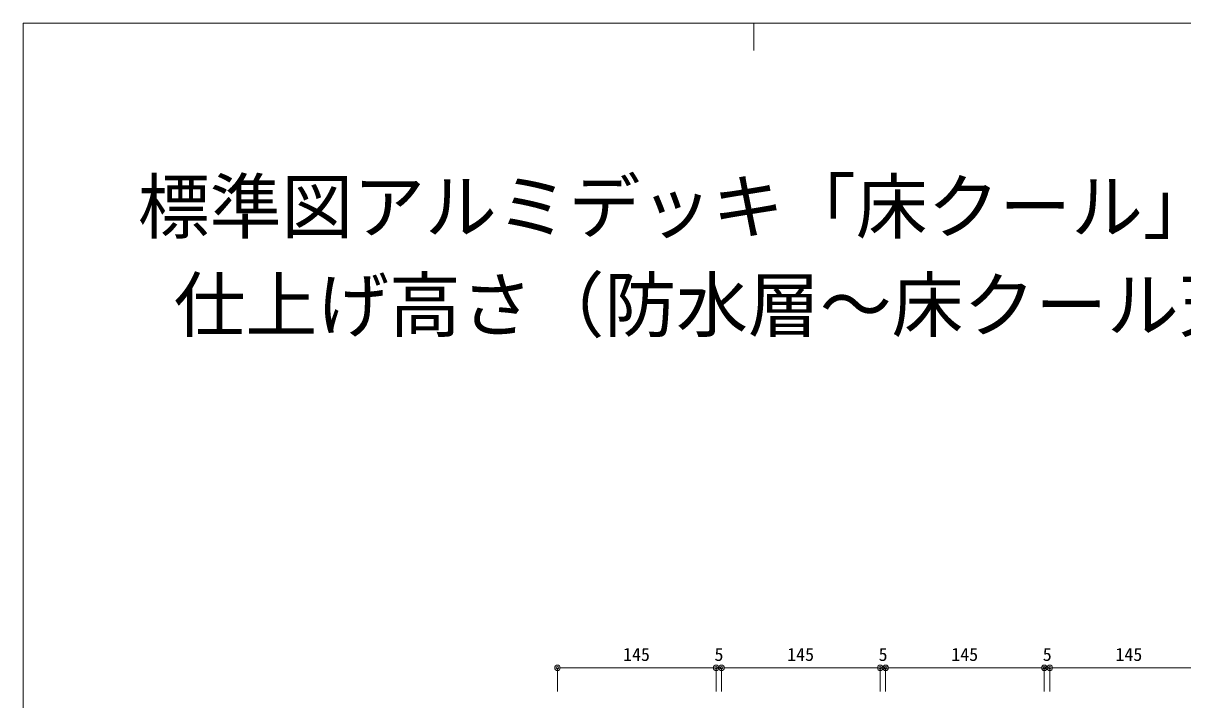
# Model space of a CAD drawing. Units: millimetres, scale not verified. Extents: x -190 to 611, y -130 to 427.
# Drawn here: x -190.2 to 21.8, y 303.4 to 427.2 of the extents above; entities that cross this region are included whole.
import ezdxf
from ezdxf.enums import TextEntityAlignment as Align

# ---------------------------------------------------------------- set-up
doc = ezdxf.new("R2010")
doc.units = ezdxf.units.MM
doc.header["$LTSCALE"] = 0.5
for name, color, linetype, lineweight in [('0-0_A-C01-補助線(非印刷)', 4, 'Continuous', 9), ('0-3_0-A01-枠A', 4, 'Continuous', 9), ('0-4_A-B01-文字_タイトル室名', 2, 'Continuous', 9), ('0-8_0-A11-寸法_詳細', 5, 'Continuous', 9), ('0-9_0', 7, 'Continuous', 9)]:
    doc.layers.add(name, color=color, linetype=linetype, lineweight=lineweight)
doc.styles.add('ＭＳ ゴシック', font='')
doc.styles.get('ＭＳ ゴシック').set_extended_font_data('MS Gothic')

# ---------------------------------------------------------------- blocks, each defined once
blk = doc.blocks.new('_Dot')
at = {"layer": '0-9_0'}
blk.add_line((-0.25, 0), (-0.5, 0), dxfattribs=at)
for radius in [0.25, 0.125]:
    blk.add_circle((0, 0), radius, dxfattribs=at)

msp = doc.modelspace()

# ---------------------------------------------------------------- linework, layer by layer
at = {"layer": '0-0_A-C01-補助線(非印刷)'}
msp.add_line((-56.6111, 427.1667), (-56.6111, 422.1667), dxfattribs=at)
at = {"layer": '0-3_0-A01-枠A'}
for q in [(-190.1667, -130.1667), (611.1667, 427.1667)]:
    msp.add_line((-190.1667, 427.1667), q, dxfattribs=at)
at = {"layer": '0-8_0-A11-寸法_詳細'}
for p, q in [((-92.5134, 304.9976), (-92.5134, 309.2965)), ((-91.5134, 309.2965), (-64.5134, 309.2965)), ((-64.5134, 309.2965), (-65.5134, 309.2965)), ((-63.5134, 304.9976), (-63.5134, 309.2965)), ((-63.5134, 304.9976), (-63.5134, 309.2965)), ((-63.5134, 309.2965), (-62.5134, 309.2965)), ((-62.5134, 304.9976), (-62.5134, 309.2965)), ((-62.5134, 304.9976), (-62.5134, 309.2965)), ((-61.5134, 309.2965), (-60.5134, 309.2965)), ((-61.5134, 309.2965), (-34.5134, 309.2965)), ((-34.5134, 309.2965), (-35.5134, 309.2965)), ((-33.5134, 304.9976), (-33.5134, 309.2965)), ((-33.5134, 304.9976), (-33.5134, 309.2965)), ((-33.5134, 309.2965), (-32.5134, 309.2965)), ((-32.5134, 304.9976), (-32.5134, 309.2965)), ((-32.5134, 304.9976), (-32.5134, 309.2965)), ((-31.5134, 309.2965), (-30.5134, 309.2965)), ((-31.5134, 309.2965), (-4.5134, 309.2965)), ((-4.5134, 309.2965), (-5.5134, 309.2965)), ((-3.5134, 304.9976), (-3.5134, 309.2965)), ((-3.5134, 304.9976), (-3.5134, 309.2965)), ((-3.5134, 309.2965), (-2.5134, 309.2965)), ((-2.5134, 304.9976), (-2.5134, 309.2965)), ((-2.5134, 304.9976), (-2.5134, 309.2965)), ((-1.5134, 309.2965), (-0.5134, 309.2965)), ((-1.5134, 309.2965), (25.4866, 309.2965))]:
    msp.add_line(p, q, dxfattribs=at)

# ---------------------------------------------------------------- block references
at = {"layer": '0-8_0-A11-寸法_詳細', "xscale": 2, "yscale": 2, "rotation": 180}
for p in [(-92.5134, 309.2965), (-62.5134, 309.2965), (-62.5134, 309.2965), (-32.5134, 309.2965), (-32.5134, 309.2965), (-2.5134, 309.2965), (-2.5134, 309.2965)]:
    msp.add_blockref('_Dot', p, dxfattribs=at)
at = {"layer": '0-8_0-A11-寸法_詳細', "xscale": 2, "yscale": 2}
for p in [(-63.5134, 309.2965), (-63.5134, 309.2965), (-33.5134, 309.2965), (-33.5134, 309.2965), (-3.5134, 309.2965), (-3.5134, 309.2965)]:
    msp.add_blockref('_Dot', p, dxfattribs=at)

# ---------------------------------------------------------------- texts
at = {"layer": '0-4_A-B01-文字_タイトル室名', "style": 'ＭＳ ゴシック'}
for s, p in [('標準図アルミデッキ「床クール」', (-169.216, 385.9416)), (' 仕上げ高さ（防水層～床クール天場高さ）H=144～282', (-169.216, 367.9416))]:
    msp.add_text(s, height=9.622, dxfattribs=at).set_placement(p, align=Align.BOTTOM_LEFT)
at = {"layer": '0-8_0-A11-寸法_詳細', "style": 'ＭＳ ゴシック'}
for s, p in [('145', (-80.5143, 309.8339)), ('5', (-63.7999, 309.8339)), ('145', (-50.5143, 309.8339)), ('5', (-33.7999, 309.8339)), ('145', (-20.5143, 309.8339)), ('5', (-3.7999, 309.8339)), ('145', (9.4857, 309.8339))]:
    msp.add_text(s, height=2.405, dxfattribs=at).set_placement(p, align=Align.BOTTOM_LEFT)

doc.saveas('drawing.dxf')
